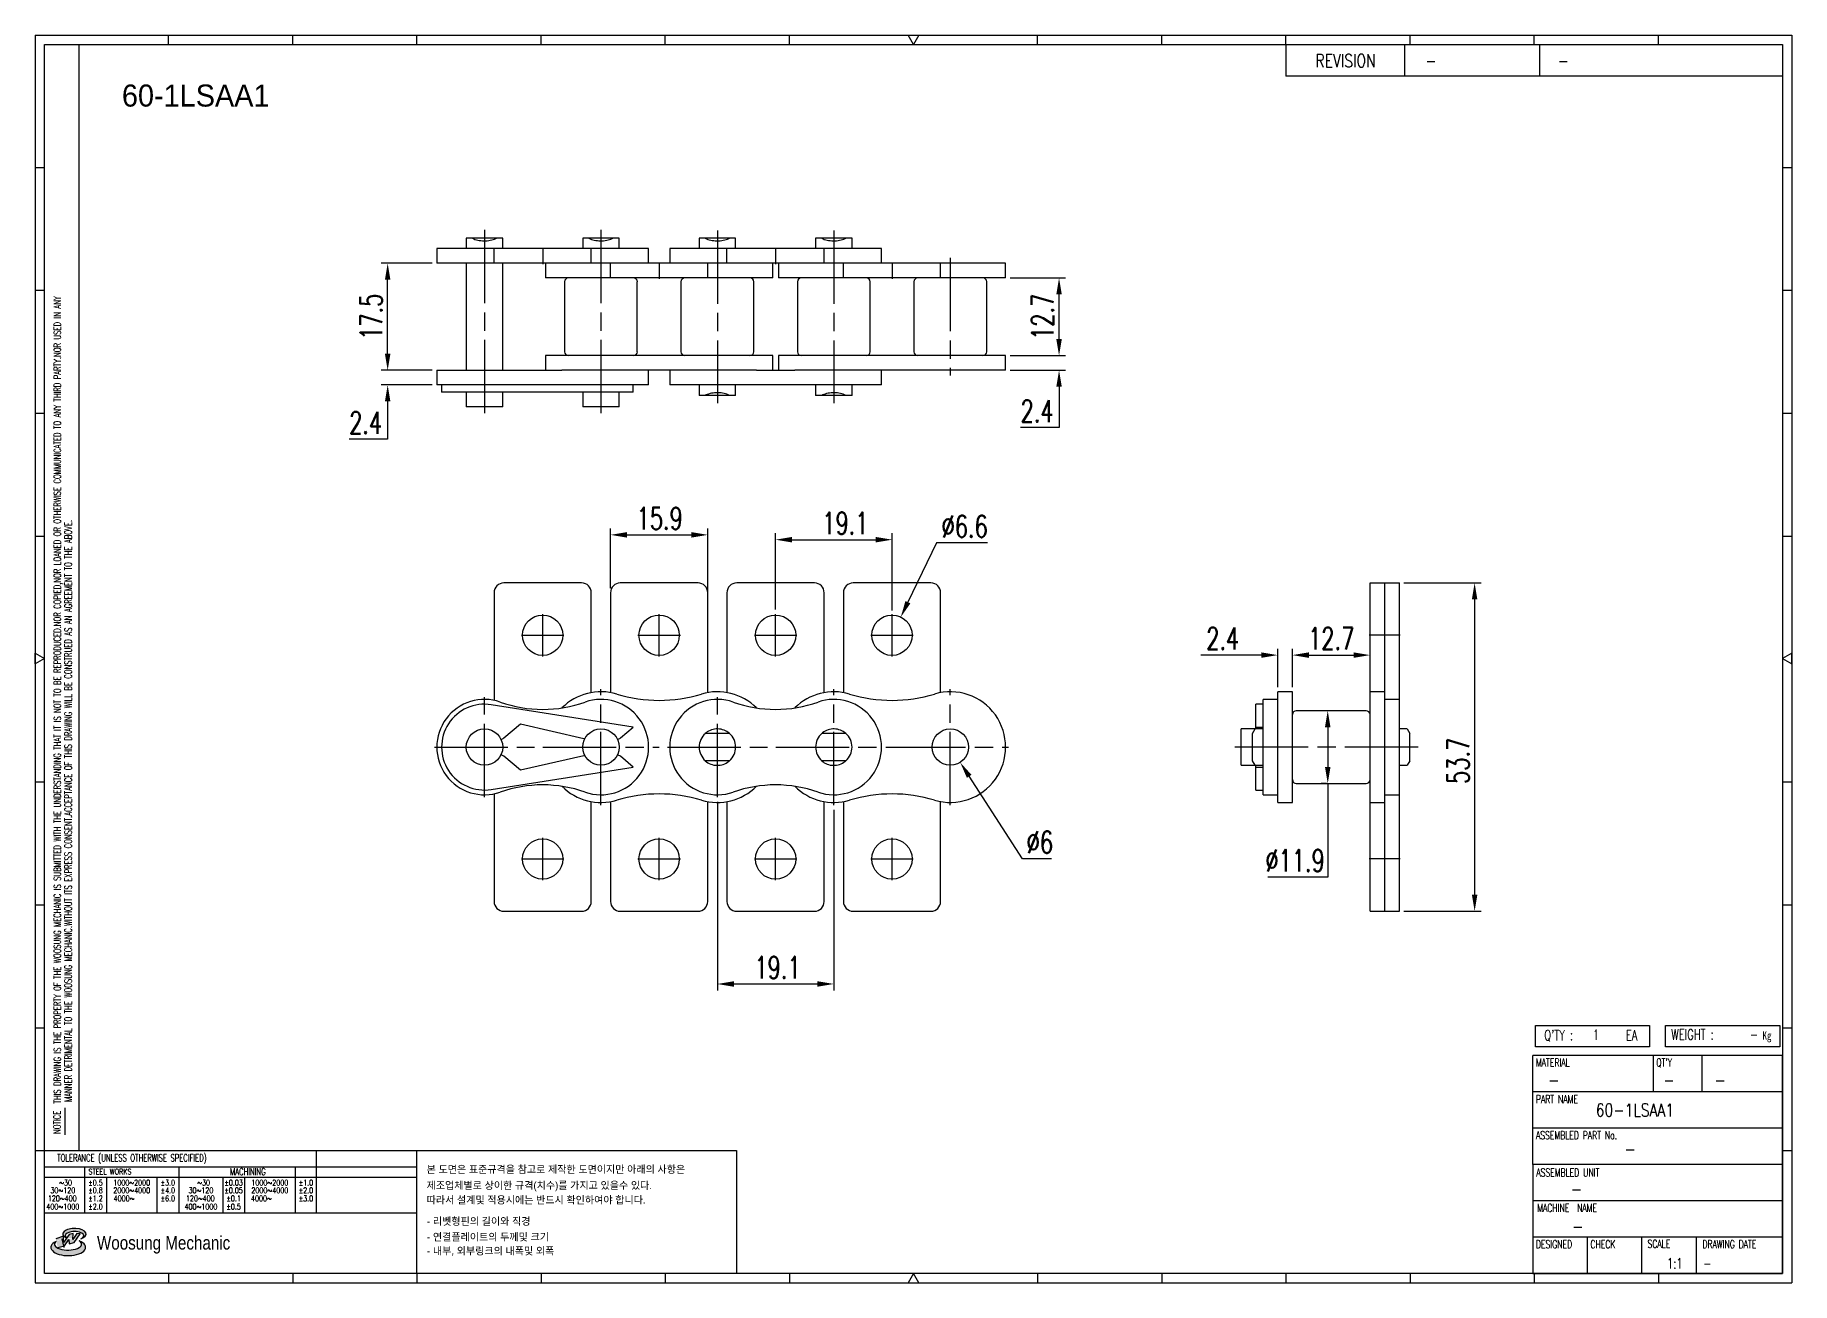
# Model space of a CAD drawing. Header units: millimetres. Extents: x 849 to 1136, y 59 to 263.
import ezdxf
from ezdxf.enums import TextEntityAlignment as Align

# ---------------------------------------------------------------- set-up
doc = ezdxf.new("R2010")
doc.units = ezdxf.units.MM
doc.linetypes.add('AM_ISO08W050', pattern=[18, 12, -1.5, 3, -1.5])
doc.layers.get('Defpoints').update_dxf_attribs({"color": 80})
doc.layers.add('CL1', color=140, linetype='AM_ISO08W050', lineweight=25)
for name, color, linetype in [('S-DIM', 7, 'Continuous'), ('TITLE', 7, 'Continuous'), ('도면레이아웃', 7, 'Continuous')]:
    doc.layers.add(name, color=color, linetype=linetype)
doc.styles.add('HAN', font='ROMANS.shx', dxfattribs={"width": 0.7, "bigfont": 'whgtxt.shx'})
doc.styles.add('HKD_ST2', font='romans.shx', dxfattribs={"width": 0.7, "height": 4, "bigfont": '@extfont2.shx'})
doc.styles.add('HSG', font='SIMPLEX.shx', dxfattribs={"width": 0.7, "bigfont": 'HSG.shx'})
doc.styles.add('MtXpl_', font='Gulim.ttf')
doc.styles.add('SLDTEXTSTYLE4', font='arial.ttf', dxfattribs={"width": 0.8})
doc.dimstyles.new('AP1.5', dxfattribs={"dimscale": 1.5, "dimtxt": 2.4, "dimasz": 1.8, "dimexe": 0.7, "dimexo": 0.5, "dimgap": 0.6, "dimtad": 1, "dimtoh": 1, "dimdec": 1, "dimrnd": 0.01, "dimzin": 9, "dimdsep": 46, "dimtxsty": 'HSG', "dimcen": 0, "dimclrd": 251, "dimclre": 251, "dimclrt": 60, "dimazin": 2, "dimtp": 1, "dimtm": 1, "dimtfac": 0.5, "dimtdec": 1, "dimtofl": 0, "dimtmove": 0, "dimatfit": 3, "dimfxl": 0, "dimtvp": 1, "dimtolj": 2, "dimlwd": -1, "dimlwe": -1, "dimarcsym": 0})

# ---------------------------------------------------------------- blocks, each defined once
blk = doc.blocks.new('MAST')
at = {"layer": '도면레이아웃'}
h = blk.add_hatch(color=10, dxfattribs=at)
h.paths.add_polyline_path([(1.544, 35.177), (1.554, 34.966), (1.779, 35.034), (2.054, 35.422), (1.908, 35.446), (1.728, 35.167), (1.741, 35.439), (1.547, 35.405), (1.292, 35.041), (1.295, 35.33), (0.943, 35.208), (1.03, 34.8), (1.336, 34.885)])
edge = h.paths.add_edge_path()
edge.add_ellipse((1.795, 35.421), major_axis=(-0.53, 0), ratio=0.487785, start_angle=122.36065, end_angle=403.39574)
edge.add_line((1.411, 35.244), (1.419, 35.261))
edge.add_ellipse((1.798, 35.344), major_axis=(-0.423, 0), ratio=0.444396, start_angle=131.58977, end_angle=386.19408, ccw=False)
edge = h.paths.add_edge_path()
edge.add_ellipse((1.512, 34.815), major_axis=(-0.793, 0), ratio=0.480113, start_angle=314.67633, end_angle=590.85213)
edge.add_ellipse((1.501, 34.958), major_axis=(-0.62, 0), ratio=0.43311, start_angle=331.7024, end_angle=574.42495, ccw=False)
at = {"color": 140}
for p, q in [((0, 90.118), (80.15, 90.118)), ((0, 90.118), (0, 33.191)), ((80.15, 90.118), (80.15, 33.191)), ((57.068, 89.693), (57.068, 88.246)), ((62.47, 89.693), (62.47, 88.246)), ((68.635, 89.693), (68.635, 88.246)), ((79.725, 88.246), (57.068, 88.246)), ((68.449, 43.961), (68.449, 44.936)), ((68.449, 44.936), (73.654, 44.936)), ((73.654, 44.936), (73.654, 43.961)), ((74.39, 43.961), (74.39, 44.936)), ((74.39, 44.936), (79.595, 44.936)), ((79.595, 44.936), (79.595, 43.961)), ((68.336, 38.59), (68.336, 43.563)), ((79.725, 43.563), (68.336, 43.563)), ((73.654, 43.961), (68.449, 43.961)), ((73.827, 43.563), (73.827, 41.905)), ((79.595, 43.961), (74.39, 43.961)), ((76.037, 43.563), (76.037, 41.905)), ((79.725, 38.59), (79.725, 43.563)), ((79.725, 41.905), (68.336, 41.905)), ((79.725, 40.248), (68.336, 40.248)), ((68.336, 38.59), (68.336, 33.616)), ((79.725, 38.59), (68.336, 38.59)), ((79.725, 33.616), (79.725, 38.59)), ((79.725, 36.932), (68.336, 36.932)), ((79.725, 35.274), (68.336, 35.274)), ((70.822, 33.616), (70.822, 35.274)), ((73.309, 33.616), (73.309, 35.274)), ((75.796, 33.616), (75.796, 35.274)), ((0, 33.191), (80.15, 33.191)), ((68.336, 33.616), (79.725, 33.616))]:
    blk.add_line(p, q, dxfattribs=at)
for p, q in [((6.089, 89.693), (6.089, 90.118)), ((11.753, 89.693), (11.753, 90.118)), ((17.418, 89.693), (17.418, 90.118)), ((23.082, 89.693), (23.082, 90.118)), ((28.746, 89.693), (28.746, 90.118)), ((34.411, 89.693), (34.411, 90.118)), ((45.739, 89.693), (45.739, 90.118)), ((51.404, 89.693), (51.404, 90.118)), ((57.068, 89.693), (57.068, 90.118)), ((62.732, 89.693), (62.732, 90.118)), ((68.397, 89.693), (68.397, 90.118)), ((74.061, 89.693), (74.061, 90.118)), ((0, 84.085), (0.425, 84.085)), ((79.725, 84.085), (80.15, 84.085)), ((0, 78.478), (0.425, 78.478)), ((79.725, 78.478), (80.15, 78.478)), ((0, 72.87), (0.425, 72.87)), ((79.725, 72.87), (80.15, 72.87)), ((0, 67.262), (0.425, 67.262)), ((79.725, 67.262), (80.15, 67.262)), ((0, 56.047), (0.425, 56.047)), ((79.725, 56.047), (80.15, 56.047)), ((0, 50.439), (0.425, 50.439)), ((79.725, 50.439), (80.15, 50.439)), ((0, 44.832), (0.425, 44.832)), ((79.725, 44.832), (80.15, 44.832)), ((1.377, 39.947), (1.377, 41.174)), ((0, 39.224), (0.425, 39.224)), ((79.725, 39.224), (80.15, 39.224)), ((6.089, 33.616), (6.089, 33.191)), ((11.753, 33.616), (11.753, 33.191)), ((17.418, 33.616), (17.418, 33.191)), ((23.082, 33.616), (23.082, 33.191)), ((28.746, 33.616), (28.746, 33.191)), ((34.411, 33.616), (34.411, 33.191)), ((45.739, 33.616), (45.739, 33.191)), ((51.404, 33.616), (51.404, 33.191)), ((57.068, 33.616), (57.068, 33.191)), ((62.732, 33.616), (62.732, 33.191)), ((68.397, 33.616), (68.397, 33.191)), ((74.061, 33.616), (74.061, 33.191))]:
    blk.add_line(p, q)
at = {"color": 2}
for p, q in [((2.017, 39.224), (2.017, 89.693)), ((0.425, 39.224), (17.418, 39.224)), ((0.425, 38.487), (17.418, 38.487)), ((2.257, 38.487), (2.257, 36.382)), ((6.557, 38.5), (6.557, 36.382)), ((11.857, 38.487), (11.857, 36.382)), ((12.816, 39.224), (12.816, 36.382)), ((17.418, 33.616), (17.418, 39.224)), ((0.425, 38.012), (17.418, 38.012)), ((3.257, 38.012), (3.257, 36.382)), ((5.557, 38.012), (5.557, 36.382)), ((8.557, 38.012), (8.557, 36.382)), ((9.557, 38.026), (9.557, 36.382)), ((0.425, 36.382), (17.418, 36.382))]:
    blk.add_line(p, q, dxfattribs=at)
for points in [[(40.075, 89.693), (39.83, 90.118), (40.32, 90.118)], [(0.425, 61.679), (0, 61.433), (0, 61.924)], [(79.725, 61.679), (80.15, 61.433), (80.15, 61.924)], [(40.075, 33.616), (39.83, 33.191), (40.32, 33.191)]]:
    blk.add_lwpolyline(points, close=True)
at = {"color": 140}
blk.add_lwpolyline([(0.425, 89.693), (79.725, 89.693), (79.725, 33.616), (0.425, 33.616)], close=True, dxfattribs=at)
at = {"layer": '도면레이아웃'}
for p, q in [((1.295, 35.33), (0.943, 35.208)), ((1.547, 35.405), (1.292, 35.041)), ((1.292, 35.041), (1.295, 35.33)), ((1.741, 35.439), (1.547, 35.405)), ((1.908, 35.446), (1.728, 35.167)), ((1.728, 35.167), (1.741, 35.439)), ((1.779, 35.034), (2.054, 35.422)), ((2.054, 35.422), (1.908, 35.446)), ((1.03, 34.8), (1.336, 34.885)), ((1.224, 35.208), (1.311, 34.8)), ((1.224, 35.208), (1.224, 35.208)), ((1.336, 34.885), (1.544, 35.177)), ((1.419, 35.261), (1.411, 35.244)), ((1.544, 35.177), (1.554, 34.966)), ((1.554, 34.966), (1.779, 35.034))]:
    blk.add_line(p, q, dxfattribs=at)
for centre, major_axis, ratio, start_param, end_param in [((1.795, 35.421), (-0.53, 0), 0.487785, 2.135596, 7.040584), ((1.798, 35.344), (-0.423, 0), 0.444396, 2.296675, 6.740358), ((1.512, 34.815), (-0.793, 0), 0.480113, 5.492138, 10.312315), ((1.501, 34.958), (-0.62, 0), 0.43311, 5.789299, 10.025607)]:
    blk.add_ellipse(centre, major_axis=major_axis, ratio=ratio, start_param=start_param, end_param=end_param, dxfattribs=at)
for s, height, style, width, p in [('REVISION', 0.5806, 'HAN', 0.8, (58.415, 88.664)), ('-', 0.581, 'HAN', 0.8, (63.426, 88.664)), ('-', 0.581, 'HAN', 0.8, (69.468, 88.664)), ("Q'TY : ", 0.4746, 'HKD_ST2', 0.7, (68.857, 44.253)), ('1', 0.475, 'HKD_ST2', 0.7, (71.071, 44.275)), ('EA', 0.4746, 'HKD_ST2', 0.7, (72.578, 44.253)), ('WEIGHT : ', 0.4746, 'HKD_ST2', 0.7, (74.65, 44.286)), ('-', 0.581, 'HAN', 0.8, (69.029, 42.157)), ('-', 0.581, 'HAN', 0.8, (74.289, 42.157)), ('-', 0.581, 'HAN', 0.8, (76.623, 42.157)), ('-', 0.581, 'HAN', 0.8, (72.515, 39.013)), ('-', 0.581, 'HAN', 0.8, (70.067, 37.189)), ('-', 0.581, 'HAN', 0.8, (70.126, 35.48)), ('1:1', 0.4746, 'HKD_ST2', 0.7, (74.458, 33.848)), ('-', 0.475, 'HKD_ST2', 0.7, (76.112, 33.837))]:
    blk.add_text(s, height=height, dxfattribs=dict(style=style, width=width)).set_placement(p)
at = {"color": 6, "style": 'HKD_ST2', "width": 0.7}
for s, p in [(' THIS DRAWING IS THE PROPERTY OF THE WOOSUNG MECHANIC IS SUBMITTED WITH THE UNDERSTANDING THAT IT IS NOT TO BE REPRODUCED.NOR COPIED,NOR LOANED OR OTHERWISE COMMUNICATED TO ANY THIRD PARTY.NOR USED IN ANY', (1.173, 41.217)), ('MANNER DETRIMENTAL TO THE WOOSUNG MECHANIC.WITHOUT ITS EXPRESS CONSENT.ACCEPTANCE OF THIS DRAWING WILL BE CONSTRUED AS AN AGREEMENT TO THE ABOVE.', (1.672, 41.447))]:
    blk.add_text(s, height=0.326266, rotation=90, dxfattribs=at).set_placement(p)
at = {"style": 'HKD_ST2', "width": 0.7}
blk.add_text('-', height=0.475, dxfattribs=at).set_placement((78.613, 44.286), align=Align.RIGHT)
at = {"color": 254, "style": 'HKD_ST2', "width": 0.7}
for s, height, p in [('MATERIAL', 0.3651, (68.474, 43.425)), ("QT'Y", 0.3651, (73.965, 43.425)), ('PART NAME', 0.3651, (68.474, 41.756)), ('ASSEMBLED PART No.', 0.36511, (68.474, 40.109)), ('ASSEMBLED UNIT', 0.36511, (68.49, 38.408)), ('MACHINE  NAME', 0.36511, (68.532, 36.794)), ('DESIGNED', 0.3651, (68.474, 35.136)), ('CHECK', 0.3651, (70.961, 35.136)), ('SCALE', 0.3651, (73.566, 35.153)), ('DRAWING DATE', 0.36511, (76.071, 35.141))]:
    blk.add_text(s, height=height, dxfattribs=at).set_placement(p, align=Align.TOP_LEFT)
at = {"style": 'HKD_ST2', "width": 0.7}
blk.add_text('NOTICE', height=0.3263, rotation=90, dxfattribs=at).set_placement((1.163, 39.988))
blk.add_text('TOLERANCE (UNLESS OTHERWISE SPECIFIED)', height=0.32627, dxfattribs=at).set_placement((4.417, 38.896), align=Align.MIDDLE_CENTER)
at = {"color": 4, "style": 'HKD_ST2', "width": 0.7}
for s, height, p in [('%%12630', 0.261, (1.389, 37.762)), ('1000%%1262000', 0.26101, (4.407, 37.762)), ('%%12630', 0.261, (7.689, 37.762)), ('1000%%1262000', 0.26101, (10.707, 37.762)), ('120%%126400', 0.26101, (1.237, 37.045)), ('30%%126120', 0.261, (1.263, 37.411)), ('4000%%126', 0.261, (4.061, 37.045)), ('2000%%1264000', 0.26101, (4.407, 37.411)), ('120%%126400', 0.26101, (7.537, 37.045)), ('30%%126120', 0.261, (7.563, 37.411)), ('4000%%126', 0.261, (10.321, 37.045)), ('2000%%1264000', 0.26101, (10.707, 37.411)), ('400%%1261000', 0.26101, (1.263, 36.67)), ('400%%1261000', 0.26101, (7.563, 36.67))]:
    blk.add_text(s, height=height, dxfattribs=at).set_placement(p, align=Align.MIDDLE_CENTER)
for s, height, p in [('%%P0.5', 0.261, (2.757, 37.762)), ('STEEL WORKS', 0.26101, (3.416, 38.268)), ('%%P3.0', 0.261, (6.057, 37.762)), ('%%P0.03', 0.261, (9.057, 37.762)), ('MACHINING', 0.3263, (9.707, 38.27)), ('%%P1.0', 0.261, (12.357, 37.762)), ('%%P0.8', 0.261, (2.757, 37.411)), ('%%P1.2', 0.261, (2.757, 37.045)), ('%%P4.0', 0.261, (6.057, 37.411)), ('%%P6.0', 0.261, (6.057, 37.045)), ('%%P0.05', 0.261, (9.057, 37.411)), ('%%P0.1', 0.261, (9.057, 37.045)), ('%%P2.0', 0.261, (12.357, 37.411)), ('%%P3.0', 0.261, (12.357, 37.045)), ('%%P2.0', 0.261, (2.757, 36.67)), ('%%P0.5', 0.261, (9.057, 36.67))]:
    blk.add_text(s, height=height, dxfattribs=at).set_placement(p, align=Align.MIDDLE)
at = {"color": 1, "style": 'SLDTEXTSTYLE4', "width": 0.8}
blk.add_text('Woosung Mechanic', height=0.61957, dxfattribs=at).set_placement((2.822, 34.711))
at = {"layer": 'TITLE', "width": 0.8}
blk.add_text('Kg', height=0.3789, dxfattribs=at).set_placement((78.807, 44.286))
blk = doc.blocks.new('*D2')
at = {"layer": 'Defpoints', "color": 0, "transparency": 16777216}
for p in [(1007.51, 210.44), (1016.25, 210.44), (1007.51, 208.04)]:
    blk.add_point(p, dxfattribs=at)
at = {"layer": 'S-DIM', "color": 251, "linetype": 'ByBlock', "transparency": 16777216}
for p, q in [((1016.25, 213.14), (1016.25, 215.84)), ((1008.26, 210.44), (1017.3, 210.44)), ((1008.26, 208.04), (1017.3, 208.04)), ((1016.25, 205.34), (1016.25, 198.67)), ((1016.25, 198.67), (1009.95, 198.67))]:
    blk.add_line(p, q, dxfattribs=at)
at = {"layer": 'S-DIM', "color": 251, "transparency": 16777216}
for points in [[(1015.8, 213.14), (1016.7, 213.14), (1016.25, 210.44)], [(1015.8, 205.34), (1016.7, 205.34), (1016.25, 208.04)]]:
    blk.add_solid(points, dxfattribs=at)
at = {"layer": 'S-DIM', "color": 60, "transparency": 16777216, "insert": (1012.65, 201.37), "char_height": 3.6, "attachment_point": 5, "style": 'HSG'}
blk.add_mtext('\\A2;2.4', dxfattribs=at)
blk = doc.blocks.new('*D3')
at = {"layer": 'Defpoints', "color": 0, "transparency": 16777216}
for p in [(1007.51, 223.14), (1016.25, 223.14), (1007.51, 210.44)]:
    blk.add_point(p, dxfattribs=at)
at = {"layer": 'S-DIM', "color": 251, "linetype": 'ByBlock', "transparency": 16777216}
for p, q in [((1008.26, 223.14), (1017.3, 223.14)), ((1016.25, 213.14), (1016.25, 220.44)), ((1008.26, 210.44), (1017.3, 210.44))]:
    blk.add_line(p, q, dxfattribs=at)
at = {"layer": 'S-DIM', "color": 251, "transparency": 16777216}
for points in [[(1015.8, 220.44), (1016.7, 220.44), (1016.25, 223.14)], [(1015.8, 213.14), (1016.7, 213.14), (1016.25, 210.44)]]:
    blk.add_solid(points, dxfattribs=at)
at = {"layer": 'S-DIM', "color": 60, "transparency": 16777216, "insert": (1013.55, 216.79), "char_height": 3.6, "attachment_point": 5, "rotation": 90, "style": 'HSG'}
blk.add_mtext('\\A2;12.7', dxfattribs=at)
blk = doc.blocks.new('*D4')
at = {"layer": 'Defpoints', "color": 0, "transparency": 16777216}
for p in [(906.42, 208.04), (914.46, 208.04), (914.46, 205.64)]:
    blk.add_point(p, dxfattribs=at)
at = {"layer": 'S-DIM', "color": 251, "linetype": 'ByBlock', "transparency": 16777216}
for p, q in [((906.42, 210.74), (906.42, 213.44)), ((913.71, 208.04), (905.37, 208.04)), ((913.71, 205.64), (905.37, 205.64)), ((906.42, 202.94), (906.42, 196.77)), ((906.42, 196.77), (900.12, 196.77))]:
    blk.add_line(p, q, dxfattribs=at)
at = {"layer": 'S-DIM', "color": 251, "transparency": 16777216}
for points in [[(905.97, 210.74), (906.87, 210.74), (906.42, 208.04)], [(905.97, 202.94), (906.87, 202.94), (906.42, 205.64)]]:
    blk.add_solid(points, dxfattribs=at)
at = {"layer": 'S-DIM', "color": 60, "transparency": 16777216, "insert": (902.82, 199.47), "char_height": 3.6, "attachment_point": 5, "style": 'HSG'}
blk.add_mtext('\\A2;2.4', dxfattribs=at)
blk = doc.blocks.new('*D5')
at = {"layer": 'Defpoints', "color": 0, "transparency": 16777216}
for p in [(906.42, 225.54), (914.46, 225.54), (914.46, 208.04)]:
    blk.add_point(p, dxfattribs=at)
at = {"layer": 'S-DIM', "color": 251, "linetype": 'ByBlock', "transparency": 16777216}
for p, q in [((913.71, 225.54), (905.37, 225.54)), ((906.42, 210.74), (906.42, 222.84)), ((913.71, 208.04), (905.37, 208.04))]:
    blk.add_line(p, q, dxfattribs=at)
at = {"layer": 'S-DIM', "color": 251, "transparency": 16777216}
for points in [[(905.97, 222.84), (906.87, 222.84), (906.42, 225.54)], [(905.97, 210.74), (906.87, 210.74), (906.42, 208.04)]]:
    blk.add_solid(points, dxfattribs=at)
at = {"layer": 'S-DIM', "color": 60, "transparency": 16777216, "insert": (903.72, 216.79), "char_height": 3.6, "attachment_point": 5, "rotation": 90, "style": 'HSG'}
blk.add_mtext('\\A2;17.5', dxfattribs=at)
blk = doc.blocks.new('*D6')
at = {"layer": 'Defpoints', "color": 0, "transparency": 16777216}
for p in [(958.78, 181.12), (942.88, 171.66), (958.78, 170.58)]:
    blk.add_point(p, dxfattribs=at)
at = {"layer": 'S-DIM', "color": 251, "linetype": 'ByBlock', "transparency": 16777216}
for p, q in [((942.88, 172.41), (942.88, 182.17)), ((945.58, 181.12), (956.08, 181.12)), ((958.78, 171.33), (958.78, 182.17))]:
    blk.add_line(p, q, dxfattribs=at)
at = {"layer": 'S-DIM', "color": 251, "transparency": 16777216}
for points in [[(945.58, 181.57), (945.58, 180.67), (942.88, 181.12)], [(956.08, 181.57), (956.08, 180.67), (958.78, 181.12)]]:
    blk.add_solid(points, dxfattribs=at)
at = {"layer": 'S-DIM', "color": 60, "transparency": 16777216, "insert": (950.92, 183.82), "char_height": 3.6, "attachment_point": 5, "style": 'HSG'}
blk.add_mtext('\\A2;15.9', dxfattribs=at)
blk = doc.blocks.new('*D7')
at = {"layer": 'Defpoints', "color": 0, "transparency": 16777216}
for p in [(988.93, 180.33), (969.88, 168.16), (988.93, 168)]:
    blk.add_point(p, dxfattribs=at)
at = {"layer": 'S-DIM', "color": 251, "linetype": 'ByBlock', "transparency": 16777216}
for p, q in [((969.88, 168.91), (969.88, 181.38)), ((988.93, 168.75), (988.93, 181.38)), ((972.58, 180.33), (986.23, 180.33))]:
    blk.add_line(p, q, dxfattribs=at)
at = {"layer": 'S-DIM', "color": 251, "transparency": 16777216}
for points in [[(972.58, 180.78), (972.58, 179.88), (969.88, 180.33)], [(986.23, 180.78), (986.23, 179.88), (988.93, 180.33)]]:
    blk.add_solid(points, dxfattribs=at)
at = {"layer": 'S-DIM', "color": 60, "transparency": 16777216, "insert": (981.29, 183.03), "char_height": 3.6, "attachment_point": 5, "style": 'HSG'}
blk.add_mtext('\\A2;19.1', dxfattribs=at)
blk = doc.blocks.new('*D8')
at = {"layer": 'Defpoints', "color": 0, "transparency": 16777216}
for p in [(990.36, 167.67), (987.5, 161.72)]:
    blk.add_point(p, dxfattribs=at)
at = {"layer": 'S-DIM', "color": 251, "linetype": 'ByBlock', "transparency": 16777216}
for p, q in [((996.19, 179.81), (991.53, 170.1)), ((1004.53, 179.81), (996.19, 179.81))]:
    blk.add_line(p, q, dxfattribs=at)
at = {"layer": 'S-DIM', "color": 251, "transparency": 16777216}
blk.add_solid([(991.12, 170.3), (991.93, 169.91), (990.36, 167.67)], dxfattribs=at)
at = {"layer": 'S-DIM', "color": 60, "transparency": 16777216, "insert": (1000.81, 182.51), "char_height": 3.6, "attachment_point": 5, "style": 'HSG'}
blk.add_mtext('\\A2;∅6.6', dxfattribs=at)
blk = doc.blocks.new('*D9')
at = {"layer": 'Defpoints', "color": 0, "transparency": 16777216}
for p in [(960.36, 138.21), (979.41, 136.89), (979.41, 107.65)]:
    blk.add_point(p, dxfattribs=at)
at = {"layer": 'S-DIM', "color": 251, "linetype": 'ByBlock', "transparency": 16777216}
for p, q in [((960.36, 137.46), (960.36, 106.6)), ((979.41, 136.14), (979.41, 106.6)), ((963.06, 107.65), (976.71, 107.65))]:
    blk.add_line(p, q, dxfattribs=at)
at = {"layer": 'S-DIM', "color": 251, "transparency": 16777216}
for points in [[(963.06, 108.1), (963.06, 107.2), (960.36, 107.65)], [(976.71, 108.1), (976.71, 107.2), (979.41, 107.65)]]:
    blk.add_solid(points, dxfattribs=at)
at = {"layer": 'S-DIM', "color": 60, "transparency": 16777216, "insert": (970.2, 110.35), "char_height": 3.6, "attachment_point": 5, "style": 'HSG'}
blk.add_mtext('\\A2;19.1', dxfattribs=at)
blk = doc.blocks.new('*D10')
at = {"layer": 'Defpoints', "color": 0, "transparency": 16777216}
for p in [(1054.42, 161.45), (1052.02, 155.45), (1054.42, 155.45)]:
    blk.add_point(p, dxfattribs=at)
at = {"layer": 'S-DIM', "color": 251, "linetype": 'ByBlock', "transparency": 16777216}
for p, q in [((1049.32, 161.45), (1039.42, 161.45)), ((1052.02, 156.2), (1052.02, 162.5)), ((1054.42, 156.2), (1054.42, 162.5)), ((1057.12, 161.45), (1059.82, 161.45))]:
    blk.add_line(p, q, dxfattribs=at)
at = {"layer": 'S-DIM', "color": 251, "transparency": 16777216}
for points in [[(1049.32, 161.9), (1049.32, 161), (1052.02, 161.45)], [(1057.12, 161.9), (1057.12, 161), (1054.42, 161.45)]]:
    blk.add_solid(points, dxfattribs=at)
at = {"layer": 'S-DIM', "color": 60, "transparency": 16777216, "insert": (1043.02, 164.15), "char_height": 3.6, "attachment_point": 5, "style": 'HSG'}
blk.add_mtext('\\A2;2.4', dxfattribs=at)
blk = doc.blocks.new('*D11')
at = {"layer": 'Defpoints', "color": 0, "transparency": 16777216}
for p in [(1067.12, 161.45), (1067.12, 161.45), (1054.42, 155.45)]:
    blk.add_point(p, dxfattribs=at)
at = {"layer": 'S-DIM', "color": 251, "linetype": 'ByBlock', "transparency": 16777216}
for p, q in [((1054.42, 156.2), (1054.42, 162.5)), ((1057.12, 161.45), (1064.42, 161.45)), ((1067.12, 162.2), (1067.12, 162.5))]:
    blk.add_line(p, q, dxfattribs=at)
at = {"layer": 'S-DIM', "color": 251, "transparency": 16777216}
for points in [[(1057.12, 161.9), (1057.12, 161), (1054.42, 161.45)], [(1064.42, 161.9), (1064.42, 161), (1067.12, 161.45)]]:
    blk.add_solid(points, dxfattribs=at)
at = {"layer": 'S-DIM', "color": 60, "transparency": 16777216, "insert": (1060.77, 164.15), "char_height": 3.6, "attachment_point": 5, "style": 'HSG'}
blk.add_mtext('\\A2;12.7', dxfattribs=at)
blk = doc.blocks.new('*D12')
at = {"layer": 'Defpoints', "color": 0, "transparency": 16777216}
for p in [(1060.77, 152.35), (1060.2, 140.44), (1060.77, 140.44)]:
    blk.add_point(p, dxfattribs=at)
at = {"layer": 'S-DIM', "color": 251, "linetype": 'ByBlock', "transparency": 16777216}
for p, q in [((1060.02, 152.35), (1059.15, 152.35)), ((1060.2, 149.65), (1060.2, 143.14)), ((1060.02, 140.44), (1059.15, 140.44)), ((1060.2, 140.44), (1060.2, 125.14)), ((1060.2, 125.14), (1050.42, 125.14))]:
    blk.add_line(p, q, dxfattribs=at)
at = {"layer": 'S-DIM', "color": 251, "transparency": 16777216}
for points in [[(1059.75, 149.65), (1060.65, 149.65), (1060.2, 152.35)], [(1059.75, 143.14), (1060.65, 143.14), (1060.2, 140.44)]]:
    blk.add_solid(points, dxfattribs=at)
at = {"layer": 'S-DIM', "color": 60, "transparency": 16777216, "insert": (1054.86, 127.84), "char_height": 3.6, "attachment_point": 5, "style": 'HSG'}
blk.add_mtext('\\A2;%%c11.9', dxfattribs=at)
blk = doc.blocks.new('*D13')
at = {"layer": 'Defpoints', "color": 0, "transparency": 16777216}
for p in [(1071.92, 173.25), (1071.92, 119.55), (1084.23, 119.55)]:
    blk.add_point(p, dxfattribs=at)
at = {"layer": 'S-DIM', "color": 251, "linetype": 'ByBlock', "transparency": 16777216}
for p, q in [((1072.67, 173.25), (1085.28, 173.25)), ((1084.23, 170.55), (1084.23, 122.25)), ((1072.67, 119.55), (1085.28, 119.55))]:
    blk.add_line(p, q, dxfattribs=at)
at = {"layer": 'S-DIM', "color": 251, "transparency": 16777216}
for points in [[(1083.78, 170.55), (1084.68, 170.55), (1084.23, 173.25)], [(1083.78, 122.25), (1084.68, 122.25), (1084.23, 119.55)]]:
    blk.add_solid(points, dxfattribs=at)
at = {"layer": 'S-DIM', "color": 60, "transparency": 16777216, "insert": (1081.53, 144.15), "char_height": 3.6, "attachment_point": 5, "rotation": 90, "style": 'HSG'}
blk.add_mtext('\\A2;53.7', dxfattribs=at)
blk = doc.blocks.new('*D14')
at = {"layer": 'Defpoints', "color": 0, "transparency": 16777216}
for p in [(996.83, 148.9), (1000.08, 143.89)]:
    blk.add_point(p, dxfattribs=at)
at = {"layer": 'S-DIM', "color": 251, "linetype": 'ByBlock', "transparency": 16777216}
for p, q in [((1010.29, 128.14), (1001.55, 141.63)), ((1015.03, 128.14), (1010.29, 128.14))]:
    blk.add_line(p, q, dxfattribs=at)
at = {"layer": 'S-DIM', "color": 251, "transparency": 16777216}
blk.add_solid([(1001.92, 141.87), (1001.17, 141.38), (1000.08, 143.89)], dxfattribs=at)
at = {"layer": 'S-DIM', "color": 60, "transparency": 16777216, "insert": (1013.11, 130.84), "char_height": 3.6, "attachment_point": 5, "style": 'HSG'}
blk.add_mtext('\\A2;∅6', dxfattribs=at)

msp = doc.modelspace()

# ---------------------------------------------------------------- linework, layer by layer
for p, q in [((949.11, 227.94), (914.46, 227.94)), ((914.46, 227.94), (914.46, 225.54)), ((919.28, 229.64), (919.28, 227.94)), ((925.24, 229.64), (919.28, 229.64)), ((920.28, 229.64), (920.49, 229.55)), ((920.49, 229.55), (920.7, 229.46)), ((920.7, 229.46), (920.93, 229.39)), ((920.93, 229.39), (921.17, 229.33)), ((921.17, 229.33), (921.41, 229.28)), ((921.41, 229.28), (921.67, 229.25)), ((921.67, 229.25), (921.92, 229.22)), ((921.92, 229.22), (922.18, 229.21)), ((922.18, 229.21), (922.44, 229.22)), ((922.44, 229.22), (922.7, 229.23)), ((922.7, 229.23), (922.96, 229.26)), ((922.96, 229.26), (923.21, 229.3)), ((923.21, 229.3), (923.45, 229.36)), ((923.45, 229.36), (923.68, 229.42)), ((923.68, 229.42), (923.9, 229.5)), ((923.83, 225.54), (923.83, 227.94)), ((923.9, 229.5), (924.11, 229.59)), ((924.11, 229.59), (924.23, 229.64)), ((925.24, 227.94), (925.24, 229.64)), ((944.29, 229.64), (938.33, 229.64)), ((938.33, 229.64), (938.33, 227.94)), ((939.33, 229.64), (939.54, 229.55)), ((939.54, 229.55), (939.75, 229.46)), ((939.73, 225.54), (939.73, 227.94)), ((939.75, 229.46), (939.98, 229.39)), ((939.98, 229.39), (940.22, 229.33)), ((940.22, 229.33), (940.46, 229.28)), ((940.46, 229.28), (940.72, 229.25)), ((940.72, 229.25), (940.97, 229.22)), ((940.97, 229.22), (941.23, 229.21)), ((941.23, 229.21), (941.49, 229.22)), ((941.49, 229.22), (941.75, 229.23)), ((941.75, 229.23), (942.01, 229.26)), ((942.01, 229.26), (942.26, 229.3)), ((942.26, 229.3), (942.5, 229.36)), ((942.5, 229.36), (942.73, 229.42)), ((942.73, 229.42), (942.95, 229.5)), ((942.95, 229.5), (943.16, 229.59)), ((943.16, 229.59), (943.28, 229.64)), ((944.29, 227.94), (944.29, 229.64)), ((949.11, 225.54), (949.11, 227.94)), ((987.21, 227.94), (952.56, 227.94)), ((952.56, 227.94), (952.56, 225.54)), ((963.34, 229.64), (957.38, 229.64)), ((957.38, 229.64), (957.38, 227.94)), ((958.38, 229.64), (958.59, 229.55)), ((958.59, 229.55), (958.8, 229.46)), ((958.8, 229.46), (959.03, 229.39)), ((959.03, 229.39), (959.27, 229.33)), ((959.27, 229.33), (959.51, 229.28)), ((959.51, 229.28), (959.77, 229.25)), ((959.77, 229.25), (960.02, 229.22)), ((960.02, 229.22), (960.28, 229.21)), ((960.28, 229.21), (960.54, 229.22)), ((960.54, 229.22), (960.8, 229.23)), ((960.8, 229.23), (961.06, 229.26)), ((961.06, 229.26), (961.31, 229.3)), ((961.31, 229.3), (961.55, 229.36)), ((961.55, 229.36), (961.78, 229.42)), ((961.78, 229.42), (962, 229.5)), ((961.93, 225.54), (961.93, 227.94)), ((962, 229.5), (962.21, 229.59)), ((962.21, 229.59), (962.33, 229.64)), ((963.34, 227.94), (963.34, 229.64)), ((976.43, 229.64), (976.43, 227.94)), ((982.39, 229.64), (976.43, 229.64)), ((977.43, 229.64), (977.64, 229.55)), ((977.64, 229.55), (977.85, 229.46)), ((977.83, 225.54), (977.83, 227.94)), ((977.85, 229.46), (978.08, 229.39)), ((978.08, 229.39), (978.32, 229.33)), ((978.32, 229.33), (978.56, 229.28)), ((978.56, 229.28), (978.82, 229.25)), ((978.82, 229.25), (979.07, 229.22)), ((979.07, 229.22), (979.33, 229.21)), ((979.33, 229.21), (979.59, 229.22)), ((979.59, 229.22), (979.85, 229.23)), ((979.85, 229.23), (980.11, 229.26)), ((980.11, 229.26), (980.36, 229.3)), ((980.36, 229.3), (980.6, 229.36)), ((980.6, 229.36), (980.83, 229.42)), ((980.83, 229.42), (981.05, 229.5)), ((981.05, 229.5), (981.26, 229.59)), ((981.26, 229.59), (981.38, 229.64)), ((982.39, 227.94), (982.39, 229.64)), ((987.21, 225.54), (987.21, 227.94)), ((939.73, 225.54), (914.46, 225.54)), ((919.28, 225.54), (919.28, 208.04)), ((925.24, 208.04), (925.24, 225.54)), ((932.26, 225.54), (932.26, 223.14)), ((961.93, 225.54), (939.73, 225.54)), ((942.88, 223.14), (942.88, 225.54)), ((958.78, 223.14), (958.78, 225.54)), ((977.83, 225.54), (961.93, 225.54)), ((969.41, 223.14), (969.41, 225.54)), ((970.36, 225.54), (970.36, 223.14)), ((1007.51, 225.54), (977.83, 225.54)), ((980.98, 223.14), (980.98, 225.54)), ((996.88, 223.14), (996.88, 225.54)), ((1007.51, 223.14), (1007.51, 225.54)), ((969.41, 223.14), (932.26, 223.14)), ((935.35, 222.51), (935.35, 211.08)), ((947.26, 211.08), (947.26, 222.51)), ((954.4, 222.51), (954.4, 211.08)), ((966.31, 211.08), (966.31, 222.51)), ((1007.51, 223.14), (970.36, 223.14)), ((973.45, 222.51), (973.45, 211.08)), ((985.36, 211.08), (985.36, 222.51)), ((992.5, 222.51), (992.5, 211.08)), ((1004.41, 211.08), (1004.41, 222.51)), ((969.41, 210.44), (932.26, 210.44)), ((932.26, 210.44), (932.26, 208.04)), ((969.41, 208.04), (969.41, 210.44)), ((1007.51, 210.44), (970.36, 210.44)), ((970.36, 210.44), (970.36, 208.04)), ((1007.51, 208.04), (1007.51, 210.44)), ((914.46, 208.04), (934.92, 208.04)), ((914.46, 208.04), (914.46, 205.64)), ((966.74, 208.04), (934.92, 208.04)), ((949.11, 205.64), (949.11, 208.04)), ((952.56, 208.04), (952.56, 205.64)), ((966.74, 208.04), (973.02, 208.04)), ((1007.51, 208.04), (973.02, 208.04)), ((987.21, 205.64), (987.21, 208.04)), ((949.11, 205.64), (914.46, 205.64)), ((915.24, 205.64), (915.24, 204.44)), ((946.58, 204.44), (915.24, 204.44)), ((919.28, 204.44), (919.28, 202.04)), ((925.24, 202.04), (925.24, 204.44)), ((938.33, 204.44), (938.33, 202.04)), ((944.29, 202.04), (944.29, 204.44)), ((946.58, 204.44), (946.58, 205.64)), ((987.21, 205.64), (952.56, 205.64)), ((957.38, 205.64), (957.38, 203.94)), ((958.71, 204.09), (958.5, 204)), ((958.93, 204.16), (958.71, 204.09)), ((959.16, 204.23), (958.93, 204.16)), ((959.41, 204.28), (959.16, 204.23)), ((959.66, 204.32), (959.41, 204.28)), ((959.91, 204.35), (959.66, 204.32)), ((960.17, 204.37), (959.91, 204.35)), ((960.43, 204.37), (960.17, 204.37)), ((960.69, 204.36), (960.43, 204.37)), ((960.95, 204.34), (960.69, 204.36)), ((961.2, 204.3), (960.95, 204.34)), ((961.44, 204.25), (961.2, 204.3)), ((961.68, 204.19), (961.44, 204.25)), ((961.91, 204.12), (961.68, 204.19)), ((962.12, 204.04), (961.91, 204.12)), ((962.33, 203.94), (962.12, 204.04)), ((963.34, 203.94), (963.34, 205.64)), ((976.43, 205.64), (976.43, 203.94)), ((977.76, 204.09), (977.55, 204)), ((977.98, 204.16), (977.76, 204.09)), ((978.21, 204.23), (977.98, 204.16)), ((978.46, 204.28), (978.21, 204.23)), ((978.71, 204.32), (978.46, 204.28)), ((978.96, 204.35), (978.71, 204.32)), ((979.22, 204.37), (978.96, 204.35)), ((979.48, 204.37), (979.22, 204.37)), ((979.74, 204.36), (979.48, 204.37)), ((980, 204.34), (979.74, 204.36)), ((980.25, 204.3), (980, 204.34)), ((980.49, 204.25), (980.25, 204.3)), ((980.73, 204.19), (980.49, 204.25)), ((980.96, 204.12), (980.73, 204.19)), ((981.17, 204.04), (980.96, 204.12)), ((981.38, 203.94), (981.17, 204.04)), ((982.39, 203.94), (982.39, 205.64)), ((925.24, 202.04), (919.28, 202.04)), ((944.29, 202.04), (938.33, 202.04)), ((963.34, 203.94), (957.38, 203.94)), ((958.5, 204), (958.38, 203.94)), ((982.39, 203.94), (976.43, 203.94)), ((977.55, 204), (977.43, 203.94)), ((938.14, 173.25), (925.42, 173.25)), ((957.19, 173.25), (944.47, 173.25)), ((976.24, 173.25), (963.52, 173.25)), ((995.29, 173.25), (982.57, 173.25)), ((1067.12, 119.55), (1067.12, 173.25)), ((1067.12, 173.25), (1069.52, 173.25)), ((1069.52, 119.55), (1069.52, 173.25)), ((1069.52, 173.25), (1071.92, 173.25)), ((1071.92, 119.55), (1071.92, 173.25)), ((923.83, 171.66), (923.83, 154.03)), ((939.73, 155.31), (939.73, 171.66)), ((942.88, 171.66), (942.88, 155.31)), ((958.78, 155.31), (958.78, 171.66)), ((961.93, 171.66), (961.93, 155.31)), ((977.83, 155.31), (977.83, 171.66)), ((980.98, 171.66), (980.98, 155.31)), ((996.88, 155.31), (996.88, 171.66)), ((1054.42, 155.45), (1052.02, 155.45)), ((1052.02, 137.35), (1052.02, 155.45)), ((1054.42, 137.35), (1054.42, 155.45)), ((1069.52, 155.45), (1067.12, 155.45)), ((946.58, 149.65), (923.35, 153.33)), ((1049.62, 153.42), (1048.42, 153.42)), ((1048.42, 149.38), (1048.42, 153.42)), ((1052.02, 154.2), (1049.62, 154.2)), ((1049.62, 138.6), (1049.62, 154.2)), ((1066.48, 152.35), (1055.05, 152.35)), ((1071.92, 154.2), (1069.52, 154.2)), ((925.44, 147.89), (928.17, 150.18)), ((928.17, 150.18), (938.53, 147.82)), ((944.49, 147.89), (946.58, 149.65)), ((1048.42, 149.65), (1049.62, 149.65)), ((958.5, 148.72), (958.38, 148.63)), ((962.33, 148.63), (958.38, 148.63)), ((958.71, 148.88), (958.5, 148.72)), ((958.93, 149.01), (958.71, 148.88)), ((959.16, 149.13), (958.93, 149.01)), ((959.41, 149.22), (959.16, 149.13)), ((959.66, 149.29), (959.41, 149.22)), ((959.91, 149.34), (959.66, 149.29)), ((960.17, 149.37), (959.91, 149.34)), ((960.43, 149.37), (960.17, 149.37)), ((960.69, 149.36), (960.43, 149.37)), ((960.95, 149.32), (960.69, 149.36)), ((961.2, 149.25), (960.95, 149.32)), ((961.44, 149.17), (961.2, 149.25)), ((961.68, 149.06), (961.44, 149.17)), ((961.91, 148.94), (961.68, 149.06)), ((962.12, 148.79), (961.91, 148.94)), ((962.33, 148.63), (962.12, 148.79)), ((977.55, 148.72), (977.43, 148.63)), ((981.38, 148.63), (977.43, 148.63)), ((977.76, 148.88), (977.55, 148.72)), ((977.98, 149.01), (977.76, 148.88)), ((978.21, 149.13), (977.98, 149.01)), ((978.46, 149.22), (978.21, 149.13)), ((978.71, 149.29), (978.46, 149.22)), ((978.96, 149.34), (978.71, 149.29)), ((979.22, 149.37), (978.96, 149.34)), ((979.48, 149.37), (979.22, 149.37)), ((979.74, 149.36), (979.48, 149.37)), ((980, 149.32), (979.74, 149.36)), ((980.25, 149.25), (980, 149.32)), ((980.49, 149.17), (980.25, 149.25)), ((980.73, 149.06), (980.49, 149.17)), ((980.96, 148.94), (980.73, 149.06)), ((981.17, 148.79), (980.96, 148.94)), ((981.38, 148.63), (981.17, 148.79)), ((1046.02, 143.42), (1046.02, 149.38)), ((1048.35, 149.38), (1046.02, 149.38)), ((1047.92, 148.63), (1048.35, 149.38)), ((1047.92, 144.16), (1047.92, 148.63)), ((1049.62, 149.38), (1048.35, 149.38)), ((1073.19, 149.38), (1071.92, 149.38)), ((1073.19, 149.38), (1073.62, 148.63)), ((1073.62, 144.16), (1073.62, 148.63)), ((928.17, 142.61), (925.44, 144.9)), ((938.53, 144.97), (928.17, 142.61)), ((946.58, 143.14), (944.49, 144.9)), ((958.38, 144.16), (958.59, 144)), ((962.33, 144.16), (958.38, 144.16)), ((958.59, 144), (958.8, 143.85)), ((958.8, 143.85), (959.03, 143.73)), ((959.03, 143.73), (959.27, 143.62)), ((961.55, 143.66), (961.78, 143.78)), ((961.78, 143.78), (962, 143.91)), ((962, 143.91), (962.21, 144.07)), ((962.21, 144.07), (962.33, 144.16)), ((977.43, 144.16), (977.64, 144)), ((981.38, 144.16), (977.43, 144.16)), ((977.64, 144), (977.85, 143.85)), ((977.85, 143.85), (978.08, 143.73)), ((978.08, 143.73), (978.32, 143.62)), ((980.6, 143.66), (980.83, 143.78)), ((980.83, 143.78), (981.05, 143.91)), ((981.05, 143.91), (981.26, 144.07)), ((981.26, 144.07), (981.38, 144.16)), ((1048.35, 143.42), (1047.92, 144.16)), ((1073.62, 144.16), (1073.19, 143.42)), ((923.35, 139.46), (946.58, 143.14)), ((959.27, 143.62), (959.51, 143.54)), ((959.51, 143.54), (959.77, 143.47)), ((959.77, 143.47), (960.02, 143.43)), ((960.02, 143.43), (960.28, 143.42)), ((960.28, 143.42), (960.54, 143.42)), ((960.54, 143.42), (960.8, 143.45)), ((960.8, 143.45), (961.06, 143.5)), ((961.06, 143.5), (961.31, 143.57)), ((961.31, 143.57), (961.55, 143.66)), ((978.32, 143.62), (978.56, 143.54)), ((978.56, 143.54), (978.82, 143.47)), ((978.82, 143.47), (979.07, 143.43)), ((979.07, 143.43), (979.33, 143.42)), ((979.33, 143.42), (979.59, 143.42)), ((979.59, 143.42), (979.85, 143.45)), ((979.85, 143.45), (980.11, 143.5)), ((980.11, 143.5), (980.36, 143.57)), ((980.36, 143.57), (980.6, 143.66)), ((1046.02, 143.42), (1048.35, 143.42)), ((1048.35, 143.42), (1049.62, 143.42)), ((1048.42, 139.38), (1048.42, 143.42)), ((1048.42, 143.14), (1049.62, 143.14)), ((1071.92, 143.42), (1073.19, 143.42)), ((923.83, 138.76), (923.83, 121.14)), ((1048.42, 139.38), (1049.62, 139.38)), ((1049.62, 138.6), (1052.02, 138.6)), ((1055.05, 140.44), (1066.48, 140.44)), ((1069.52, 138.6), (1071.92, 138.6)), ((939.73, 121.14), (939.73, 137.48)), ((942.88, 137.48), (942.88, 121.14)), ((958.78, 121.14), (958.78, 137.48)), ((961.93, 137.48), (961.93, 121.14)), ((977.83, 121.14), (977.83, 137.48)), ((980.98, 137.48), (980.98, 121.14)), ((996.88, 121.14), (996.88, 137.48)), ((1052.02, 137.35), (1054.42, 137.35)), ((1067.12, 137.35), (1069.52, 137.35)), ((925.42, 119.55), (938.14, 119.55)), ((944.47, 119.55), (957.19, 119.55)), ((963.52, 119.55), (976.24, 119.55)), ((982.57, 119.55), (995.29, 119.55)), ((1067.12, 119.55), (1069.52, 119.55)), ((1069.52, 119.55), (1071.92, 119.55))]:
    msp.add_line(p, q)
at = {"color": 140}
msp.add_lwpolyline([(911.2, 80.39), (963.48, 80.39), (963.48, 60.28), (911.2, 60.28)], close=True, dxfattribs=at)
for centre, radius in [((931.78, 164.7), 3.3), ((950.83, 164.7), 3.3), ((969.88, 164.7), 3.3), ((988.93, 164.7), 3.3), ((922.26, 146.4), 2.98), ((941.31, 146.4), 2.98), ((998.46, 146.4), 2.98), ((931.78, 128.1), 3.3), ((950.83, 128.1), 3.3), ((969.88, 128.1), 3.3), ((988.93, 128.1), 3.3)]:
    msp.add_circle(centre, radius)
for centre, radius, start, end in [((935.99, 222.51), 0.635, 90, 180), ((946.63, 222.51), 0.635, 360, 90), ((955.04, 222.51), 0.635, 90, 180), ((965.68, 222.51), 0.635, 0, 90), ((974.09, 222.51), 0.635, 90, 180), ((984.73, 222.51), 0.635, 360, 90), ((993.14, 222.51), 0.635, 90, 180), ((1003.78, 222.51), 0.635, 0, 90), ((935.99, 211.08), 0.635, 180, 270), ((946.63, 211.08), 0.635, 270, 0), ((955.04, 211.08), 0.635, 180, 270), ((965.68, 211.08), 0.635, 270, 360), ((974.09, 211.08), 0.635, 180, 270), ((984.73, 211.08), 0.635, 270, 0), ((993.14, 211.08), 0.635, 180, 270), ((1003.78, 211.08), 0.635, 270, 360), ((925.42, 171.66), 1.59, 90, 180), ((938.14, 171.66), 1.59, 360, 90), ((944.47, 171.66), 1.59, 90, 180), ((957.19, 171.66), 1.59, 360, 90), ((963.52, 171.66), 1.59, 90, 180), ((976.24, 171.66), 1.59, 360, 90), ((982.57, 171.66), 1.59, 90, 180), ((995.29, 171.66), 1.59, 360, 90), ((941.31, 146.4), 9.05, 73.423, 134.8983), ((960.36, 146.4), 9.05, 45.1017, 106.577), ((979.41, 146.4), 9.05, 73.423, 134.8983), ((998.46, 146.4), 9.05, 253.423, 106.577), ((922.26, 146.4), 7.8, 70.6253, 289.3747), ((922.26, 146.4), 7.02, 81, 279), ((931.78, 173.48), 20.91, 250.6253, 289.3747), ((941.31, 146.4), 7.8, 250.6253, 109.3747), ((950.83, 178.39), 24.34, 253.423, 286.577), ((960.36, 146.4), 7.8, 70.6253, 289.3747), ((969.88, 173.48), 20.91, 250.6253, 289.3747), ((979.41, 146.4), 7.8, 250.6253, 109.3747), ((988.93, 178.39), 24.34, 253.423, 286.577), ((1055.05, 151.72), 0.635, 90, 180), ((1066.48, 151.72), 0.635, 0, 90), ((924.94, 148.49), 0.78, 269.5284, 310), ((938.7, 148.58), 0.78, 257.1611, 268.4913), ((943.99, 148.49), 0.78, 269.5284, 310), ((960.36, 146.4), 2.98, 131.4096, 228.5904), ((960.36, 146.4), 2.98, 311.4096, 48.5904), ((979.41, 146.4), 2.98, 131.4096, 228.5904), ((979.41, 146.4), 2.98, 311.4096, 48.5904), ((924.94, 144.3), 0.78, 50, 90.4716), ((938.7, 144.21), 0.78, 91.5087, 102.8389), ((943.99, 144.3), 0.78, 50, 90.4716), ((1055.05, 141.08), 0.635, 180, 270), ((1066.48, 141.08), 0.635, 270, 0), ((931.78, 119.31), 20.91, 70.6253, 109.3747), ((941.31, 146.4), 9.05, 225.1017, 286.577), ((950.83, 114.4), 24.34, 73.423, 106.577), ((960.36, 146.4), 9.05, 253.423, 314.8983), ((969.88, 119.31), 20.91, 70.6253, 109.3747), ((979.41, 146.4), 9.05, 225.1017, 286.577), ((988.93, 114.4), 24.34, 73.423, 106.577), ((925.42, 121.14), 1.59, 180, 270), ((938.14, 121.14), 1.59, 270, 0), ((944.47, 121.14), 1.59, 180, 270), ((957.19, 121.14), 1.59, 270, 0), ((963.52, 121.14), 1.59, 180, 270), ((976.24, 121.14), 1.59, 270, 0), ((982.57, 121.14), 1.59, 180, 270), ((995.29, 121.14), 1.59, 270, 0)]:
    msp.add_arc(centre, radius, start, end)
at = {"layer": 'CL1'}
for p, q in [((922.26, 231.02), (922.26, 200.66)), ((941.31, 231.02), (941.31, 200.66)), ((960.36, 230.93), (960.36, 202.66)), ((979.41, 230.93), (979.41, 202.66)), ((931.78, 228.06), (931.78, 225.42)), ((969.88, 228.06), (969.88, 225.42)), ((950.83, 225.66), (950.83, 223.02)), ((988.93, 225.66), (988.93, 223.02)), ((998.46, 226.42), (998.46, 207.17)), ((931.78, 161.23), (931.78, 168.16)), ((950.83, 161.23), (950.83, 168.16)), ((969.88, 161.23), (969.88, 168.16)), ((988.93, 161.23), (988.93, 168.16)), ((928.32, 164.7), (935.25, 164.7)), ((947.37, 164.7), (954.3, 164.7)), ((966.42, 164.7), (973.35, 164.7)), ((985.47, 164.7), (992.4, 164.7)), ((1072.04, 164.7), (1067, 164.7)), ((941.31, 136.89), (941.31, 155.9)), ((979.41, 136.89), (979.41, 155.9)), ((998.46, 136.89), (998.46, 155.9)), ((922.26, 138.21), (922.26, 154.59)), ((960.36, 138.21), (960.36, 154.59)), ((914.07, 146.4), (930.45, 146.4)), ((931.8, 146.4), (950.81, 146.4)), ((952.17, 146.4), (968.55, 146.4)), ((969.9, 146.4), (988.91, 146.4)), ((988.95, 146.4), (1007.96, 146.4)), ((1075, 146.4), (1044.64, 146.4)), ((931.78, 124.63), (931.78, 131.56)), ((950.83, 124.63), (950.83, 131.56)), ((969.88, 124.63), (969.88, 131.56)), ((988.93, 124.63), (988.93, 131.56)), ((928.32, 128.1), (935.25, 128.1)), ((947.37, 128.1), (954.3, 128.1)), ((966.42, 128.1), (973.35, 128.1)), ((985.47, 128.1), (992.4, 128.1)), ((1072.04, 128.1), (1067, 128.1))]:
    msp.add_line(p, q, dxfattribs=at)

# ---------------------------------------------------------------- block references
at = {"color": 140, "xscale": 3.58543268160129, "yscale": 3.58543268160129, "zscale": 3.58543268160129}
msp.add_blockref('MAST', (848.75, -60.25), dxfattribs=at)

# ---------------------------------------------------------------- texts
at = {"color": 254, "style": 'MtXpl_'}
msp.add_text('60-1LSAA1', height=3.608, dxfattribs=at).set_placement((862.95, 251.18))
at = {"style": 'HAN', "width": 0.8}
msp.add_text('60-1LSAA1', height=2.082, dxfattribs=at).set_placement((1104.06, 85.99))
at = {"color": 140, "style": 'MtXpl_'}
for s, p in [('본 도면은 표준규격을 참고로 제작한 도면이지만 아래의 사항은', (912.79, 76.73)), ('제조업체별로 상이한 규격(치수)를 가지고 있을수 있다.', (912.79, 74.11)), ('따라서 설계및 적용시에는 반드시 확인하여야 합니다.', (912.79, 71.72)), ('- 리벳형핀의 길이와 직경', (912.86, 68.23)), ('- 연결플레이트의 두께및 크기', (912.86, 65.67)), ('- 내부, 외부링크의 내폭및 외폭', (912.86, 63.38))]:
    msp.add_text(s, height=1.2027, dxfattribs=at).set_placement(p)

# ---------------------------------------------------------------- dimensions: what is measured, and where the dimension line sits
at = {"layer": 'S-DIM'}
for base, p1, p2, picture, middle in [((906.42, 225.54), (914.46, 208.04), (914.46, 225.54), '*D5', (903.72, 216.79)), ((1016.25, 223.14), (1007.51, 210.44), (1007.51, 223.14), '*D3', (1013.55, 216.79))]:
    dim = msp.add_linear_dim(base=base, p1=p1, p2=p2, angle=90, dimstyle='AP1.5', override={"dimtmove": 1}, dxfattribs=at)
    dim.commit()
    dim.dimension.update_dxf_attribs({"geometry": picture, "text_midpoint": middle})
for base, p1, p2, picture, middle in [((1016.25, 210.44), (1007.51, 208.04), (1007.51, 210.44), '*D2', (1012.65, 198.67)), ((906.42, 208.04), (914.46, 205.64), (914.46, 208.04), '*D4', (902.82, 196.77)), ((1084.23, 119.55), (1071.92, 173.25), (1071.92, 119.55), '*D13', (1084.23, 144.15))]:
    dim = msp.add_linear_dim(base=base, p1=p1, p2=p2, angle=90, dimstyle='AP1.5', dxfattribs=at)
    dim.commit()
    dim.dimension.update_dxf_attribs({"geometry": picture, "text_midpoint": middle, "dimtype": 128})
for base, p1, p2, picture, middle in [((958.78, 181.12), (942.88, 171.66), (958.78, 170.58), '*D6', (950.92, 181.12)), ((988.93057135, 180.32948519), (969.88057135, 168.16039367), (988.93057135, 167.99539367), '*D7', (981.29051611, 180.32948519)), ((1054.42, 161.45), (1052.02, 155.45), (1054.42, 155.45), '*D10', (1043.02, 161.45)), ((979.40557135, 107.64711238), (960.35557135, 138.20539367), (979.40557135, 136.89289367), '*D9', (970.19730158, 107.64711238))]:
    dim = msp.add_linear_dim(base=base, p1=p1, p2=p2, dimstyle='AP1.5', dxfattribs=at)
    dim.commit()
    dim.dimension.update_dxf_attribs({"geometry": picture, "text_midpoint": middle, "dimtype": 128})
for p1, p2, picture, middle in [((987.5, 161.72), (990.36, 167.67), '*D8', (1000.81, 179.81)), ((996.83, 148.9), (1000.08, 143.89), '*D14', (1013.11, 128.14))]:
    dim = msp.add_diameter_dim_2p(p1=p1, p2=p2, dimstyle='AP1.5', dxfattribs=at)
    dim.commit()
    dim.dimension.update_dxf_attribs({"geometry": picture, "text_midpoint": middle, "dimtype": 131})
dim = msp.add_linear_dim(base=(1067.12, 161.45), p1=(1054.42, 155.45), p2=(1067.12, 161.45), dimstyle='AP1.5', override={"dimtmove": 1}, dxfattribs=at)
dim.commit()
dim.dimension.update_dxf_attribs({"geometry": '*D11', "text_midpoint": (1060.77, 164.15)})
dim = msp.add_linear_dim(base=(1060.2, 140.44), p1=(1060.77, 152.35), p2=(1060.77, 140.44), angle=90, text='%%c<>', dimstyle='AP1.5', dxfattribs=at)
dim.commit()
dim.dimension.update_dxf_attribs({"geometry": '*D12', "text_midpoint": (1054.86, 125.14), "dimtype": 128})

doc.saveas('drawing.dxf')
